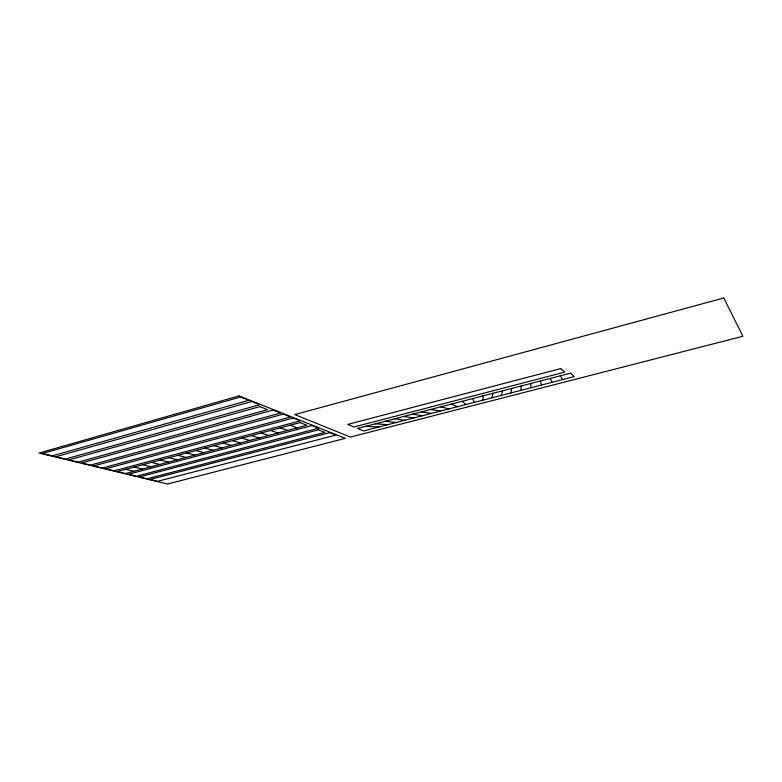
<?xml version="1.0" encoding="UTF-8"?>
<svg xmlns="http://www.w3.org/2000/svg" width="782" height="782" viewBox="0 0 782 782"><rect width="100%" height="100%" fill="white"/><g stroke="black" fill="none" stroke-linecap="round" stroke-linejoin="round"><path stroke-width="1.17" d="M482.963 400.14L483.071 395.858M520.9 390.355L521.115 385.985M510.929 392.926L511.77 388.41M491.937 397.823L492.973 393.287M501.272 395.418L502.464 390.824M365.517 426.366L379.075 426.933M375.38 423.805L387.764 424.694M385.125 421.273L396.415 422.466M394.597 418.82L405.027 420.237M421.351 411.879L431.527 413.404M412.485 414.177L422.563 415.721M403.688 416.464L413.717 417.999M430.696 409.455L440.422 411.117M440.696 406.855L449.093 408.878M125.687 469.298L133.918 471.311M134.221 467.01L142.441 469.044M151.473 462.397L159.694 464.449M142.813 464.713L151.034 466.756M160.193 460.06L168.423 462.133M168.98 457.705L177.211 459.787M177.837 455.329L186.067 457.431M186.761 452.934L194.992 455.056M195.764 450.52L203.965 452.67M204.835 448.096L213.017 450.266M213.994 445.642L222.127 447.842M223.222 443.169L231.296 445.398M232.528 440.667L240.524 442.944M241.921 438.155L249.82 440.471M251.403 435.613L259.184 437.979M260.963 433.052L268.607 435.466M270.611 430.471L278.089 432.945M280.357 427.862L287.629 430.403M290.181 425.222L297.238 427.852M451.224 404.128L457.548 406.699M461.996 401.332L465.896 404.538M560.274 375.819L562.786 379.553M550.245 378.429L552.092 382.31M472.699 398.546L474.322 402.368M540.362 380.99L541.525 385.037M530.646 383.512L531.115 387.725M238.999 395.897L39.1 453.042L167.553 484.019L345.361 438.35L238.999 395.897M240.475 397.012L42.414 453.501L52.286 455.886L248.764 400.306L240.475 397.012M251.745 401.498L55.845 456.747L65.424 459.063L259.751 404.685L251.745 401.498M259.888 406.601L68.875 459.894L78.161 462.142L267.649 409.68L259.888 406.601M273.172 410.032L81.504 462.944L90.507 465.124L280.67 413.023L273.172 410.032M283.367 414.098L93.762 465.906L102.51 468.017L290.63 416.992L283.367 414.098M723.79 297.981L294.814 414.568L350.356 437.07L742.9 336.26L723.79 297.981M293.24 418.028L105.658 468.78L114.143 470.832L300.268 420.833L293.24 418.028M300.093 422.573L117.212 471.575L125.462 473.56L306.925 425.271L300.093 422.573M312.077 425.535L128.434 474.283L136.449 476.218L318.685 428.165L312.077 425.535M318.411 429.817L139.352 476.922L147.133 478.799L324.843 432.358L318.411 429.817M560.674 368.596L347.775 424.411L353.914 427.021L564.79 372.095L560.674 368.596M329.789 432.593L149.949 479.483L157.534 481.311L336.006 435.066L329.789 432.593M570.42 373.19L357.618 428.419L363.542 430.941L574.35 376.572L570.42 373.19"/></g></svg>
